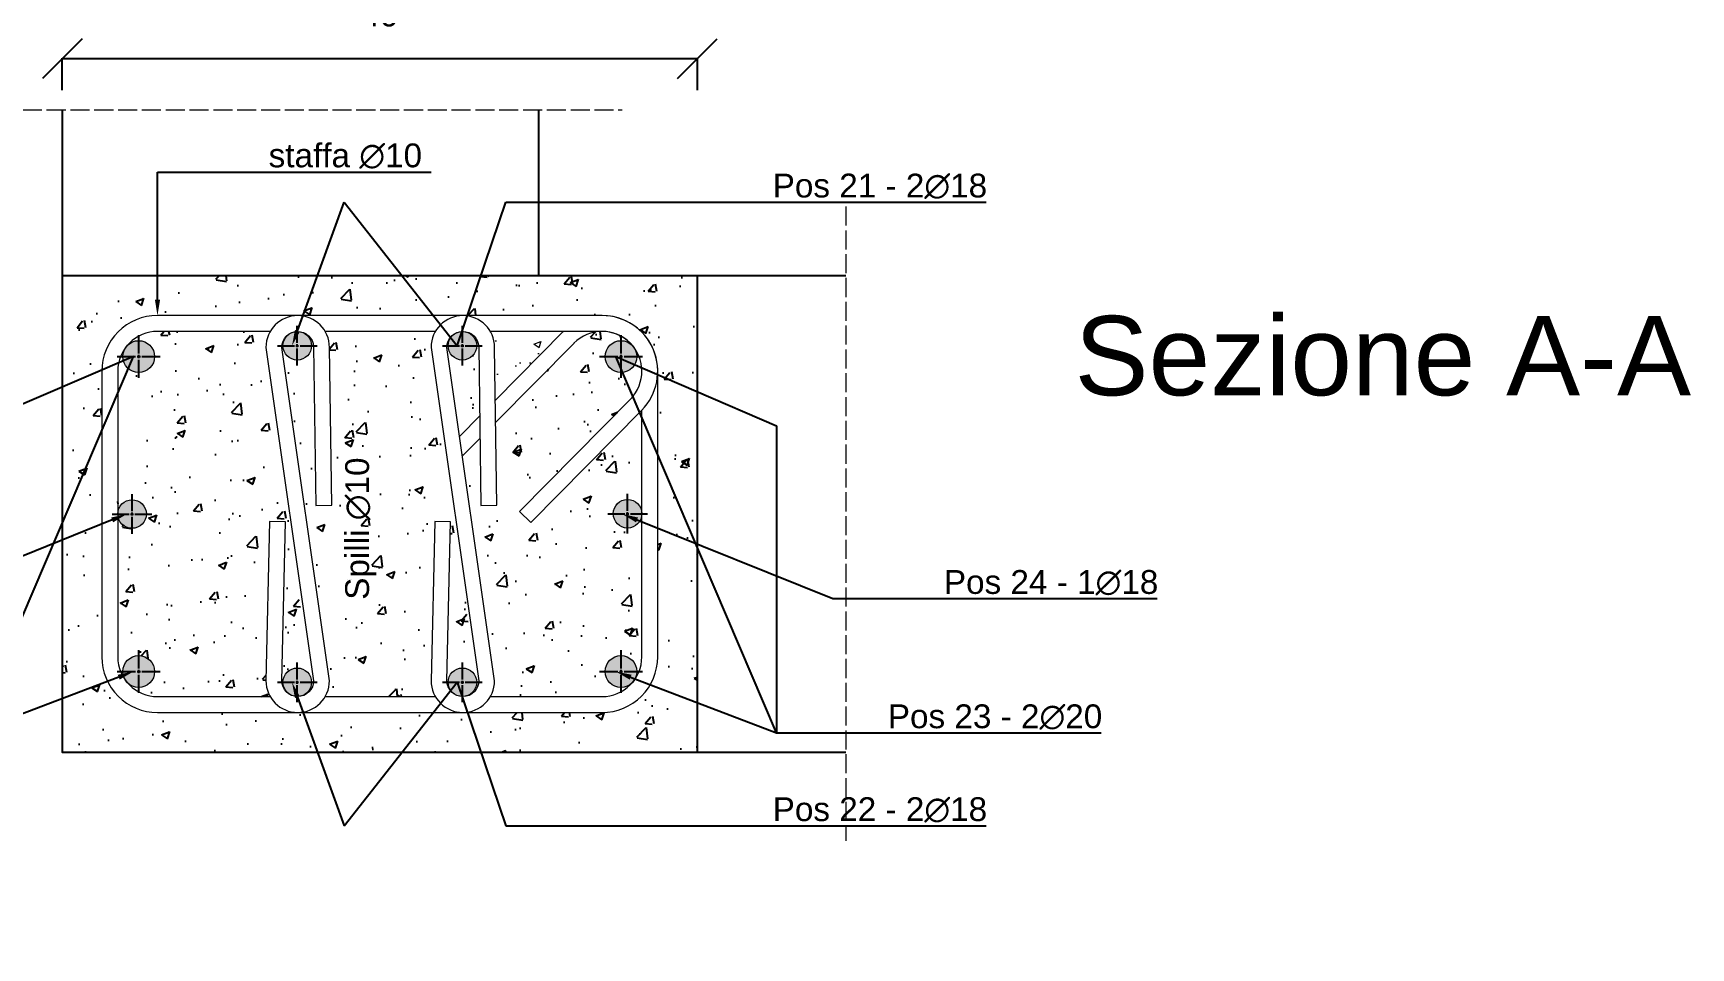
# Model space of a CAD drawing. Header units: millimetres. Extents: x -455371 to 117772, y -78417 to 116564.
# Drawn here: x -339575 to -338531, y 115113 to 115689 of the extents above; entities that cross this region are included whole.
import ezdxf
from ezdxf import colors
from ezdxf.entities.mleader import LeaderData, LeaderLine
from ezdxf.math import Vec2, Vec3

# ---------------------------------------------------------------- set-up
doc = ezdxf.new("R2010")
doc.units = ezdxf.units.MM
doc.linetypes.add('ACAD_ISO02W100', pattern=[15, 12, -3])
doc.linetypes.add('CENTER2', pattern=[28.575, 19.05, -3.175, 3.175, -3.175])
doc.layers.get('0').update_dxf_attribs({"color": 255})
for name, color, linetype, lineweight in [('armature', 5, 'Continuous', 18), ('Cls', 7, 'Continuous', 25), ('quote', 5, 'Continuous', 15), ('RETINO ARMATURE', 253, 'Continuous', 15), ('Scritte', 7, 'Continuous', 15), ('staffe', 10, 'Continuous', 15), ('tratteggio 1 a 50', 230, 'ACAD_ISO02W100', 15)]:
    doc.layers.add(name, color=color, linetype=linetype, lineweight=lineweight)
doc.layers.add('RETINI', color=253, linetype='Continuous')
doc.styles.get("Standard").update_dxf_attribs({"font": 'arial.ttf'})
doc.dimstyles.new('scala 1 a 10', dxfattribs={"dimtxt": 15, "dimasz": 25, "dimexe": 0.183, "dimexo": 0.1, "dimgap": 20, "dimtad": 2, "dimdec": 0, "dimlfac": 0.1, "dimzin": 0, "dimdsep": 46, "dimtxsty": 'Standard', "dimblk": 'OBLIQUE', "dimcen": -25, "dimadec": 0, "dimazin": 0, "dimtfac": 1, "dimtdec": 0, "dimtofl": 0, "dimtmove": 0, "dimatfit": 3, "dimfxl": 20, "dimfxlon": 1, "dimtolj": 1, "dimtzin": 0, "dimarcsym": 0})
pattern_1 = [(50, (1701.383, 50160.367), (52.833554, -4.622335), [5.5245, -60.7695]), (355, (1701.38, 50160.37), (-10.220592, 55.406485), [4.4196, -48.615769]), (100.451445, (1705.785, 50159.98), (42.612962, 50.784148), [4.6951026, -51.646171]), (46.1842, (1701.38, 50175.1), (78.612922, -12.192275), [8.28675, -91.15425]), (96.635558, (1707.93, 50174.08), (68.847199, 71.753576), [7.042657, -77.469326]), (351.18415, (1701.38, 50175.1), (68.847199, 71.753576), [6.62939, -72.923322]), (21, (1708.75, 50171.416), (43.9681735, -29.6569075), [5.5245, -60.7695]), (326, (1708.75, 50171.416), (17.922588, 53.41451), [4.4196, -48.6156]), (71.451445, (1712.41, 50168.945), (61.8907616, 23.757603), [4.6951026, -51.646082]), (37.5, (1701.383, 50160.367), (0.8956949, 24.5209613), [0, -48.02632, 0, -49.3522, 0, -48.79975]), (7.5, (1701.383, 50160.367), (19.3777021, 29.0523667), [0, -28.13812, 0, -46.92142, 0, -18.59915]), (327.5, (1684.956, 50160.367), (39.3212726, -1.6613358), [0, -18.415, 0, -57.4548, 0, -76.2381]), (317.5, (1677.59, 50160.367), (42.9574626, 7.3736824), [0, -23.9395, 0, -38.15588, 0, -54.1401])]

# ---------------------------------------------------------------- blocks, each defined once
blk = doc.blocks.new('*U1353')
at = {"layer": 'Cls', "color": 0, "linetype": 'CENTER2', "transparency": 16777216}
for p, q in [((0, 2), (0, 13.5)), ((-13.5, 0), (-2, 0)), ((2, 0), (13.5, 0)), ((0, -13.5), (0, -2))]:
    blk.add_line(p, q, dxfattribs=at)
at = {"layer": 'Cls', "color": 0, "linetype": 'Continuous', "transparency": 16777216}
for p, q in [((-1, 0), (1, 0)), ((0, -1), (0, 1))]:
    blk.add_line(p, q, dxfattribs=at)
blk = doc.blocks.new('*U1354')
at = {"layer": 'Cls', "color": 0, "linetype": 'CENTER2', "transparency": 16777216}
for p, q in [((0, 1.8), (0, 12.5)), ((-12.5, 0), (-1.8, 0)), ((1.8, 0), (12.5, 0)), ((0, -12.5), (0, -1.8))]:
    blk.add_line(p, q, dxfattribs=at)
at = {"layer": 'Cls', "color": 0, "linetype": 'Continuous', "transparency": 16777216}
for p, q in [((-0.9, 0), (0.9, 0)), ((0, -0.9), (0, 0.9))]:
    blk.add_line(p, q, dxfattribs=at)
blk = doc.blocks.new('*U1355')
at = {"layer": 'Cls', "color": 0, "linetype": 'CENTER2', "transparency": 16777216}
for p, q in [((0, 2), (0, 13.5)), ((-13.5, 0), (-2, 0)), ((2, 0), (13.5, 0)), ((0, -13.5), (0, -2))]:
    blk.add_line(p, q, dxfattribs=at)
at = {"layer": 'Cls', "color": 0, "linetype": 'Continuous', "transparency": 16777216}
for p, q in [((-1, 0), (1, 0)), ((0, -1), (0, 1))]:
    blk.add_line(p, q, dxfattribs=at)
blk = doc.blocks.new('*U1356')
at = {"layer": 'Cls', "color": 0, "linetype": 'CENTER2', "transparency": 16777216}
for p, q in [((0, 1.8), (0, 12.5)), ((-12.5, 0), (-1.8, 0)), ((1.8, 0), (12.5, 0)), ((0, -12.5), (0, -1.8))]:
    blk.add_line(p, q, dxfattribs=at)
at = {"layer": 'Cls', "color": 0, "linetype": 'Continuous', "transparency": 16777216}
for p, q in [((-0.9, 0), (0.9, 0)), ((0, -0.9), (0, 0.9))]:
    blk.add_line(p, q, dxfattribs=at)
blk = doc.blocks.new('*U1357')
at = {"layer": 'Cls', "color": 0, "linetype": 'CENTER2', "transparency": 16777216}
for p, q in [((0, 1.8), (0, 12.5)), ((-12.5, 0), (-1.8, 0)), ((1.8, 0), (12.5, 0)), ((0, -12.5), (0, -1.8))]:
    blk.add_line(p, q, dxfattribs=at)
at = {"layer": 'Cls', "color": 0, "linetype": 'Continuous', "transparency": 16777216}
for p, q in [((-0.9, 0), (0.9, 0)), ((0, -0.9), (0, 0.9))]:
    blk.add_line(p, q, dxfattribs=at)
blk = doc.blocks.new('*U1358')
at = {"layer": 'Cls', "color": 0, "linetype": 'CENTER2', "transparency": 16777216}
for p, q in [((0, 2), (0, 13.5)), ((-13.5, 0), (-2, 0)), ((2, 0), (13.5, 0)), ((0, -13.5), (0, -2))]:
    blk.add_line(p, q, dxfattribs=at)
at = {"layer": 'Cls', "color": 0, "linetype": 'Continuous', "transparency": 16777216}
for p, q in [((-1, 0), (1, 0)), ((0, -1), (0, 1))]:
    blk.add_line(p, q, dxfattribs=at)
blk = doc.blocks.new('*U1359')
at = {"layer": 'Cls', "color": 0, "linetype": 'CENTER2', "transparency": 16777216}
for p, q in [((0, 1.8), (0, 12.5)), ((-12.5, 0), (-1.8, 0)), ((1.8, 0), (12.5, 0)), ((0, -12.5), (0, -1.8))]:
    blk.add_line(p, q, dxfattribs=at)
at = {"layer": 'Cls', "color": 0, "linetype": 'Continuous', "transparency": 16777216}
for p, q in [((-0.9, 0), (0.9, 0)), ((0, -0.9), (0, 0.9))]:
    blk.add_line(p, q, dxfattribs=at)
blk = doc.blocks.new('*U1360')
at = {"layer": 'Cls', "color": 0, "linetype": 'CENTER2', "transparency": 16777216}
for p, q in [((0, 2), (0, 13.5)), ((-13.5, 0), (-2, 0)), ((2, 0), (13.5, 0)), ((0, -13.5), (0, -2))]:
    blk.add_line(p, q, dxfattribs=at)
at = {"layer": 'Cls', "color": 0, "linetype": 'Continuous', "transparency": 16777216}
for p, q in [((-1, 0), (1, 0)), ((0, -1), (0, 1))]:
    blk.add_line(p, q, dxfattribs=at)
blk = doc.blocks.new('*U1361')
at = {"layer": 'Cls', "color": 0, "linetype": 'CENTER2', "transparency": 16777216}
for p, q in [((0, 1.8), (0, 12.5)), ((-12.5, 0), (-1.8, 0)), ((1.8, 0), (12.5, 0)), ((0, -12.5), (0, -1.8))]:
    blk.add_line(p, q, dxfattribs=at)
at = {"layer": 'Cls', "color": 0, "linetype": 'Continuous', "transparency": 16777216}
for p, q in [((-0.9, 0), (0.9, 0)), ((0, -0.9), (0, 0.9))]:
    blk.add_line(p, q, dxfattribs=at)
blk = doc.blocks.new('*U1362')
at = {"layer": 'Cls', "color": 0, "linetype": 'CENTER2', "transparency": 16777216}
for p, q in [((0, 1.8), (0, 12.5)), ((-12.5, 0), (-1.8, 0)), ((1.8, 0), (12.5, 0)), ((0, -12.5), (0, -1.8))]:
    blk.add_line(p, q, dxfattribs=at)
at = {"layer": 'Cls', "color": 0, "linetype": 'Continuous', "transparency": 16777216}
for p, q in [((-0.9, 0), (0.9, 0)), ((0, -0.9), (0, 0.9))]:
    blk.add_line(p, q, dxfattribs=at)
blk = doc.blocks.new('_Oblique')
at = {"color": 0, "linetype": 'ByBlock', "lineweight": -2}
blk.add_line((-0.5, -0.5), (0.5, 0.5), dxfattribs=at)
blk = doc.blocks.new('*D2269')
at = {"layer": 'Defpoints', "color": 0, "transparency": 16777216}
for p in [(-339156.4, 115672.8), (-339556.4, 115235.9), (-339156.4, 115235.9)]:
    blk.add_point(p, dxfattribs=at)
at = {"layer": 'quote', "color": 0, "lineweight": -2, "transparency": 16777216}
for p, q in [((-339556.4, 115652.8), (-339556.4, 115673)), ((-339556.4, 115672.8), (-339156.4, 115672.8)), ((-339156.4, 115652.8), (-339156.4, 115673))]:
    blk.add_line(p, q, dxfattribs=at)
at = {"layer": 'quote', "color": 0, "lineweight": -2, "transparency": 16777216, "xscale": 25, "yscale": 25, "zscale": 25, "rotation": 180}
blk.add_blockref('_Oblique', (-339556.4, 115672.8), dxfattribs=at)
at = {"layer": 'quote', "color": 0, "lineweight": -2, "transparency": 16777216, "xscale": 25, "yscale": 25, "zscale": 25}
blk.add_blockref('_Oblique', (-339156.4, 115672.8), dxfattribs=at)
at = {"layer": 'quote', "color": 0, "transparency": 16777216, "insert": (-339356.4, 115700.4), "char_height": 15, "attachment_point": 5}
blk.add_mtext('\\A1;40', dxfattribs=at)
blk = doc.blocks.new('*D2270')
at = {"layer": 'Defpoints', "color": 0, "transparency": 16777216}
for p in [(-339556.4, 115535.9), (-339889.7, 115235.9), (-339556.4, 115235.9)]:
    blk.add_point(p, dxfattribs=at)
at = {"layer": 'quote', "color": 0, "lineweight": -2, "transparency": 16777216}
for p, q in [((-339869.7, 115535.9), (-339889.9, 115535.9)), ((-339889.7, 115535.9), (-339889.7, 115235.9)), ((-339869.7, 115235.9), (-339889.9, 115235.9))]:
    blk.add_line(p, q, dxfattribs=at)
at = {"layer": 'quote', "color": 0, "lineweight": -2, "transparency": 16777216, "xscale": 25, "yscale": 25, "zscale": 25}
for p, rotation in [((-339889.7, 115535.9), 90), ((-339889.7, 115235.9), 270)]:
    blk.add_blockref('_Oblique', p, dxfattribs=dict(at, rotation=rotation))
at = {"layer": 'quote', "color": 0, "transparency": 16777216, "insert": (-339917.3, 115385.9), "char_height": 15, "attachment_point": 5, "rotation": 90}
blk.add_mtext('\\A1;30', dxfattribs=at)

msp = doc.modelspace()

# ---------------------------------------------------------------- hatches: boundary and pattern name
at = {"layer": 'RETINI'}
h = msp.add_hatch(dxfattribs=at)
h.set_pattern_fill('AR-CONC', color=256, scale=0.29)
h.set_pattern_definition(pattern_1)
h.paths.add_polyline_path([(-339156.4, 115535.9), (-339256.4, 115535.9), (-339556.4, 115535.9), (-339556.4, 115235.9), (-339156.4, 115235.9)])
h.paths.add_polyline_path([(-339496.4, 115510.9), (-339408.5, 115510.9, -0.010887), (-339407.7, 115510.9), (-339304.5, 115510.9, -0.010887), (-339303.7, 115510.9), (-339216.4, 115510.9, -0.414214), (-339181.4, 115475.9), (-339181.4, 115295.9, -0.414214), (-339216.4, 115260.9), (-339496.4, 115260.9, -0.414214), (-339531.4, 115295.9), (-339531.4, 115475.9, -0.414214)], flags=16)
h.paths.add_polyline_path([(-339496.4, 115500.9), (-339216.4, 115500.9, -0.222674), (-339197.2, 115491.9, -0.188846), (-339194.5, 115485.1, -1), (-339214.5, 115485.1, -0.682303), (-339197.2, 115491.9, 0.437232), (-339233.8, 115493.8), (-339304.1, 115422.8), (-339311.2, 115429.8), (-339240.9, 115500.9), (-339304.4, 115500.9, -0.414214), (-339295.4, 115491.9, -1), (-339313.4, 115491.9, -0.414214), (-339304.4, 115500.9), (-339408.4, 115500.9, -0.414214), (-339399.4, 115491.9, -1), (-339417.4, 115491.9, -0.414214), (-339408.4, 115500.9), (-339496.4, 115500.9, 0.222674), (-339515.6, 115491.9, -0.682303), (-339498.2, 115485.1, -1), (-339518.2, 115485.1, -0.144169), (-339516.6, 115490.5, 0.157515), (-339521.4, 115475.9), (-339521.4, 115385.9, -1), (-339503.4, 115385.9, -1), (-339521.4, 115385.9), (-339521.4, 115295.9, 0.157515), (-339516.6, 115281.3, -0.144169), (-339518.2, 115286.7, -1), (-339498.2, 115286.7, -0.682303), (-339515.6, 115279.9, 0.222674), (-339496.4, 115270.9), (-339408.4, 115270.9, -0.414214), (-339417.4, 115279.9, -1), (-339399.4, 115279.9, -0.414214), (-339408.4, 115270.9), (-339304.4, 115270.9, -0.414214), (-339313.4, 115279.9, -1), (-339295.4, 115279.9, -0.414214), (-339304.4, 115270.9), (-339216.4, 115270.9, 0.222674), (-339197.2, 115279.9, -0.682303), (-339214.5, 115286.7, -1), (-339194.5, 115286.7, -0.144169), (-339196.1, 115281.3, 0.157515), (-339191.4, 115295.9), (-339191.4, 115386.2, -1.008432), (-339209.4, 115386.1, -0.991639), (-339191.4, 115386.2), (-339191.4, 115295.9, -0.157515), (-339196.1, 115281.3, -0.043493), (-339197.2, 115279.9, -0.222674), (-339216.4, 115270.9), (-339496.4, 115270.9, -0.222674), (-339515.6, 115279.9, -0.043493), (-339516.6, 115281.3, -0.157515), (-339521.4, 115295.9), (-339521.4, 115475.9, -0.157515), (-339516.6, 115490.5, -0.043493), (-339515.6, 115491.9, -0.222674)], flags=0)
h = msp.add_hatch(dxfattribs=at)
h.set_pattern_fill('AR-CONC', color=256, scale=0.29)
h.set_pattern_definition(pattern_1)
h.paths.add_polyline_path([(-339428.1, 115490.9, -0.131583), (-339425.4, 115500.9), (-339496.4, 115500.9, 0.222674), (-339515.6, 115491.9, -0.682303), (-339498.2, 115485.1, -1), (-339518.2, 115485.1, -0.144169), (-339516.6, 115490.5, 0.157515), (-339521.4, 115475.9), (-339521.4, 115385.9, -1), (-339503.4, 115385.9, -1), (-339521.4, 115385.9), (-339521.4, 115295.9, 0.157515), (-339516.6, 115281.3, -0.144169), (-339518.2, 115286.7, -1), (-339498.2, 115286.7, -0.682303), (-339515.6, 115279.9, 0.222674), (-339496.4, 115270.9), (-339425.4, 115270.9, -0.131722), (-339428.1, 115280.9), (-339425.8, 115381.1), (-339415.8, 115380.9), (-339418.1, 115280.9, 0.263025), (-339413.2, 115272.3, -0.255661), (-339417.4, 115279.9, -0.931454), (-339399.5, 115281.2)])
h.paths.add_polyline_path([(-339324.1, 115490.9, -0.131583), (-339321.4, 115500.9), (-339390.8, 115500.9, -0.124377), (-339388.1, 115491.5), (-339386.7, 115391.5), (-339396.7, 115391.3), (-339398.1, 115491.3, 0.411576), (-339408.4, 115500.9, -0.41535), (-339399.4, 115491.9, -0.931454), (-339417.3, 115490.6), (-339388.1, 115280.9, -0.131722), (-339390.8, 115270.9), (-339321.4, 115270.9, -0.131722), (-339324.1, 115280.9), (-339321.8, 115381.1), (-339311.8, 115380.9), (-339314.1, 115280.9, 0.263025), (-339309.2, 115272.3, -0.255661), (-339313.4, 115279.9, -0.931454), (-339295.5, 115281.2)])
h.paths.add_polyline_path([(-339191.4, 115386.2, -1.008432), (-339209.4, 115386.1, -0.991639), (-339191.4, 115386.2), (-339191.4, 115451.4), (-339261.4, 115380.6), (-339268.5, 115387.6), (-339198.6, 115458.3, 0.366439), (-339196.1, 115490.5, -0.144169), (-339194.5, 115485.1, -1), (-339214.5, 115485.1, -0.682303), (-339197.2, 115491.9, 0.448237), (-339234.5, 115493.2), (-339283.4, 115443.7), (-339282.7, 115391.5), (-339292.7, 115391.3), (-339293.3, 115433.7), (-339304.3, 115422.5), (-339284.1, 115280.9, -0.131722), (-339286.8, 115270.9), (-339216.4, 115270.9, 0.222674), (-339197.2, 115279.9, -0.682303), (-339214.5, 115286.7, -1), (-339194.5, 115286.7, -0.144169), (-339196.1, 115281.3, 0.157515), (-339191.4, 115295.9)])
h.paths.add_polyline_path([(-339294.1, 115491.3, 0.393453), (-339303.8, 115500.9), (-339304.4, 115500.9, -0.414214), (-339295.4, 115491.9, -1), (-339313.4, 115491.9, -0.263375), (-339309, 115499.6, 0.270702), (-339314.1, 115490.9), (-339306.1, 115435), (-339293.5, 115447.7)])
at = {"layer": 'RETINO ARMATURE'}
h = msp.add_hatch(color=256, dxfattribs=at)
h.dxf.hatch_style = 1
h.paths.add_polyline_path([(-339399.4, 115491.9, 0.41535), (-339408.4, 115500.9, 0.121079), (-339413, 115499.6, 0.263375), (-339417.4, 115491.9, 1)])
h = msp.add_hatch(color=256, dxfattribs=at)
h.dxf.hatch_style = 1
h.paths.add_polyline_path([(-339304.4, 115500.9, 0.121079), (-339309, 115499.6, 0.263375), (-339313.4, 115491.9, 1), (-339295.4, 115491.9, 0.41535)])
h = msp.add_hatch(dxfattribs=at)
h.set_pattern_fill('AR-CONC', color=256, scale=0.25)
h.set_pattern_definition([(50, (1701.383, 50160.367), (45.5461672, -3.9847714), [4.7625, -52.3875]), (355, (1701.383, 50160.367), (-8.8108554, 47.764211), [3.81, -41.910146]), (100.451445, (1705.18, 50160.035), (36.735312, 43.779438), [4.047502, -44.522561]), (46.1842, (1701.38, 50173.07), (67.76976, -10.510582), [7.14375, -78.58125]), (96.635558, (1707.03, 50172.19), (59.351034, 61.856531), [6.071256, -66.783902]), (351.184151, (1701.38, 50173.07), (59.351034, 61.856531), [5.714992, -62.864933]), (21, (1707.733, 50169.892), (37.903598, -25.5662995), [4.7625, -52.3875]), (326, (1707.733, 50169.892), (15.450507, 46.0469915), [3.81, -41.91]), (71.451445, (1710.89, 50167.76), (53.354105, 20.480692), [4.047502, -44.5224844]), (37.5, (1701.383, 50160.367), (0.7721508, 21.1387597), [0, -41.402, 0, -42.545, 0, -42.06875]), (7.5, (1701.383, 50160.367), (16.7049156, 25.0451437), [0, -24.257, 0, -40.4495, 0, -16.03375]), (327.5, (1687.222, 50160.367), (33.8976488, -1.432186), [0, -15.875, 0, -49.53, 0, -65.7225]), (317.5, (1680.872, 50160.367), (37.0322953, 6.3566228), [0, -20.6375, 0, -32.893, 0, -46.6725])])
h.paths.add_polyline_path([(-339240.9, 115500.9), (-339286.8, 115500.9, -0.124377), (-339284.1, 115491.5), (-339283.6, 115457.7)])
h = msp.add_hatch(color=256, dxfattribs=at)
h.dxf.hatch_style = 1
h.paths.add_polyline_path([(-339498.2, 115485.1, 0.682303), (-339515.6, 115491.9, 0.01737), (-339516.6, 115490.5, 0.144169), (-339518.2, 115485.1, 1)])
h = msp.add_hatch(color=256, dxfattribs=at)
h.dxf.hatch_style = 1
h.paths.add_polyline_path([(-339196.1, 115490.5, 0.01737), (-339197.2, 115491.9, 0.682303), (-339214.5, 115485.1, 1), (-339194.5, 115485.1, 0.144169)])
h = msp.add_hatch(color=256, dxfattribs=at)
h.dxf.hatch_style = 1
h.paths.add_polyline_path([(-339521.4, 115385.9, 1), (-339503.4, 115385.9, 1)])
h = msp.add_hatch(color=256, dxfattribs=at)
h.dxf.hatch_style = 1
h.paths.add_polyline_path([(-339191.4, 115385.9), (-339191.4, 115386.2, 0.991639), (-339209.4, 115386.1, 0.991639)])
h = msp.add_hatch(color=256, dxfattribs=at)
h.dxf.hatch_style = 1
h.paths.add_polyline_path([(-339518.2, 115286.7, 0.144169), (-339516.6, 115281.3, 0.01737), (-339515.6, 115279.9, 0.682303), (-339498.2, 115286.7, 1)])
h = msp.add_hatch(color=256, dxfattribs=at)
h.dxf.hatch_style = 1
h.paths.add_polyline_path([(-339417.4, 115279.9, 0.255661), (-339413.2, 115272.3, 0.135902), (-339408.1, 115270.9, 0.40471), (-339399.4, 115279.9, 1)])
h = msp.add_hatch(color=256, dxfattribs=at)
h.dxf.hatch_style = 1
h.paths.add_polyline_path([(-339313.4, 115279.9, 0.255661), (-339309.2, 115272.3, 0.135902), (-339304.1, 115270.9, 0.40471), (-339295.4, 115279.9, 1)])
h = msp.add_hatch(color=256, dxfattribs=at)
h.dxf.hatch_style = 1
h.paths.add_polyline_path([(-339214.5, 115286.7, 0.682303), (-339197.2, 115279.9, 0.01737), (-339196.1, 115281.3, 0.144169), (-339194.5, 115286.7, 1)])

# ---------------------------------------------------------------- linework, layer by layer
at = {"layer": 'armature'}
for centre, radius in [((-339408.4, 115491.9), 9), ((-339304.4, 115491.9), 9), ((-339508.2, 115485.1), 10), ((-339204.5, 115485.1), 10), ((-339512.4, 115385.9), 9), ((-339200.4, 115386.1), 9), ((-339508.2, 115286.7), 10), ((-339408.4, 115279.9), 9), ((-339304.4, 115279.9), 9), ((-339204.5, 115286.7), 10)]:
    msp.add_circle(centre, radius, dxfattribs=at)
at = {"layer": 'Cls'}
for points in [[(-339556.4, 115640.5), (-339556.4, 115535.9)], [(-339256.4, 115640.5), (-339256.4, 115535.9)], [(-339556.4, 115535.9), (-339556.4, 115235.9), (-339156.4, 115235.9), (-339156.4, 115535.9), (-339556.4, 115535.9), (-339556.4, 115385.9)], [(-339062.9, 115535.9), (-339256.4, 115535.9)], [(-339556.4, 115235.9), (-339062.9, 115235.9)]]:
    msp.add_lwpolyline(points, dxfattribs=at)
at = {"layer": 'staffe'}
for points in [[(-339216.4, 115510.9), (-339496.4, 115510.9, 0.414214), (-339531.4, 115475.9), (-339531.4, 115295.9, 0.414214), (-339496.4, 115260.9), (-339216.4, 115260.9, 0.414214), (-339181.4, 115295.9), (-339181.4, 115475.9, 0.414214)], [(-339418.1, 115280.9), (-339415.8, 115380.9), (-339425.8, 115381.1), (-339428.1, 115280.9, 0.666247), (-339428.1, 115280.9, 1), (-339388.1, 115280.9), (-339418.1, 115490.9, -0.980013), (-339398.1, 115491.3), (-339396.7, 115391.3), (-339386.7, 115391.5), (-339388.1, 115490.9, 0.666247), (-339388.1, 115490.9, 1), (-339428.1, 115490.9), (-339398.1, 115280.9, -0.998301)], [(-339314.1, 115280.9), (-339311.8, 115380.9), (-339321.8, 115381.1), (-339324.1, 115280.9, 0.666247), (-339324.1, 115280.9, 1), (-339284.1, 115280.9), (-339314.1, 115490.9, -0.980013), (-339294.1, 115491.3), (-339292.7, 115391.3), (-339282.7, 115391.5), (-339284.1, 115490.9, 0.666247), (-339284.1, 115490.9, 1), (-339324.1, 115490.9), (-339294.1, 115280.9, -0.998301)]]:
    msp.add_lwpolyline(points, format="xyb", close=True, dxfattribs=at)
for points in [[(-339198.2, 115458.7), (-339268.5, 115387.6), (-339261.4, 115380.6), (-339191.5, 115451.3, 0.666247), (-339216.4, 115510.9, 0.666247)], [(-339425.4, 115500.9), (-339496.4, 115500.9, 0.414214), (-339521.4, 115475.9), (-339521.4, 115295.9, 0.414214), (-339496.4, 115270.9), (-339425.4, 115270.9)], [(-339191.4, 115475.9, 0.414214), (-339216.4, 115500.9), (-339286.8, 115500.9)], [(-339283.6, 115457.7), (-339240.9, 115500.9, 0.003888), (-339241.2, 115500.5)], [(-339286.8, 115270.9), (-339216.4, 115270.9, 0.414214), (-339191.4, 115295.9), (-339191.4, 115451.4)]]:
    msp.add_lwpolyline(points, format="xyb", dxfattribs=at)
for points in [[(-339407.8, 115500.9), (-339408.4, 115500.9)], [(-339321.4, 115500.9), (-339390.8, 115500.9)], [(-339303.8, 115500.9), (-339304.4, 115500.9)], [(-339234.1, 115493.5), (-339283.4, 115443.7)], [(-339306.1, 115435), (-339293.5, 115447.7)], [(-339293.3, 115433.7), (-339304.1, 115422.8), (-339304.4, 115423.1)], [(-339390.8, 115270.9), (-339321.4, 115270.9)]]:
    msp.add_lwpolyline(points, dxfattribs=at)
msp.add_arc((-339216.4, 115475.9), 25, 315.3064, 135.3064, dxfattribs=at)
at = {"layer": 'tratteggio 1 a 50'}
for points in [[(-339611.2, 115640.5), (-339203.8, 115640.5)], [(-339062.9, 115579.6), (-339062.9, 115180.1)]]:
    msp.add_lwpolyline(points, dxfattribs=at)

# ---------------------------------------------------------------- block references
at = {"layer": 'Cls', "linetype": 'CENTER2'}
for name, p in [('*U1353', (-339508.2, 115485.1)), ('*U1362', (-339408.4, 115491.9)), ('*U1361', (-339304.4, 115491.9)), ('*U1360', (-339204.5, 115485.1)), ('*U1354', (-339512.4, 115385.9)), ('*U1359', (-339200.4, 115386.1)), ('*U1355', (-339508.2, 115286.7)), ('*U1358', (-339204.5, 115286.7)), ('*U1356', (-339408.4, 115279.9)), ('*U1357', (-339304.4, 115279.9))]:
    msp.add_blockref(name, p, dxfattribs=at)

# ---------------------------------------------------------------- texts
at = {"layer": 'quote', "insert": (-339378.2, 115331.9), "char_height": 15, "attachment_point": 1, "rotation": 90}
msp.add_mtext_dynamic_manual_height_columns('Spilli ∅10', width=172.003, gutter_width=12.5, heights=[34.7], dxfattribs=at)
at = {"layer": 'Scritte', "insert": (-338918.9, 115510.7), "char_height": 50, "attachment_point": 1}
msp.add_mtext_dynamic_manual_height_columns('Sezione A-A', width=923.094, gutter_width=12.5, heights=[0], dxfattribs=at)

# ---------------------------------------------------------------- dimensions: what is measured, and where the dimension line sits
at = {"layer": 'quote'}
dim = msp.add_linear_dim(base=(-339156.4, 115672.8), p1=(-339556.4, 115235.9), p2=(-339156.4, 115235.9), dimstyle='scala 1 a 10', dxfattribs=at)
dim.commit()
dim.dimension.update_dxf_attribs({"geometry": '*D2269', "text_midpoint": (-339356.4, 115700.4)})
dim = msp.add_linear_dim(base=(-339889.7, 115235.9), p1=(-339556.4, 115535.9), p2=(-339556.4, 115235.9), angle=90, dimstyle='scala 1 a 10', dxfattribs=at)
dim.commit()
dim.dimension.update_dxf_attribs({"geometry": '*D2270', "text_midpoint": (-339917.3, 115385.9)})

# ---------------------------------------------------------------- leaders
ml = msp.add_multileader_mtext('Standard', dxfattribs=at)
ml.set_content('staffa ∅10', color=256)
ml.set_leader_properties()
ml.build(insert=Vec2(0, 0))
ml.multileader.update_dxf_attribs({"text_left_attachment_type": 6, "text_right_attachment_type": 6, "dogleg_length": 20, "arrow_head_size": 10})
ctx = ml.context
ctx.base_point, ctx.char_height, ctx.arrow_head_size, ctx.landing_gap_size, ctx.plane_origin = Vec3(-339476.4, 115601.3), 15, 10, 50, Vec3(-339596.2, 115504.1)
ctx.left_attachment, ctx.right_attachment = 6, 6
notes = []
notes.append((ctx, [(0, (1, 1, 0), (-339496.4, 115601.3), (1, 0), 20, [(1, [(-339496.4, 115510.9), (-339496.4, 115601.3)], 0, [])])]))
ctx.mtext.insert, ctx.mtext.flow_direction = Vec3(-339426.4, 115619.3), 5
ml = msp.add_multileader_mtext('Standard', dxfattribs=at)
ml.set_content('Pos 21 - 2∅18', color=256)
ml.set_leader_properties()
ml.build(insert=Vec2(0, 0))
ml.multileader.update_dxf_attribs({"text_left_attachment_type": 6, "text_right_attachment_type": 6, "dogleg_length": 20, "arrow_head_size": 10})
ctx = ml.context
ctx.base_point, ctx.char_height, ctx.arrow_head_size, ctx.landing_gap_size, ctx.plane_origin = Vec3(-339159, 115582.3), 15, 10, 50, Vec3(-339511.5, 115485.1)
ctx.left_attachment, ctx.right_attachment = 6, 6
notes.append((ctx, [(0, (1, 1, 0), (-339179, 115582.3), (1, 0), 20, [(2, [(-339411.7, 115491.9), (-339378.9, 115582.3), (-339307.7, 115491.9), (-339277, 115582.3)], 0, [])])]))
ctx.mtext.insert, ctx.mtext.flow_direction = Vec3(-339109, 115600.3), 5
ml = msp.add_multileader_mtext('Standard', dxfattribs=at)
ml.set_content('Pos 19 - 2∅20', color=256)
ml.set_leader_properties()
ml.build(insert=Vec2(0, 0))
ml.multileader.update_dxf_attribs({"text_left_attachment_type": 6, "text_right_attachment_type": 6, "dogleg_length": 20, "arrow_head_size": 10})
ctx = ml.context
ctx.base_point, ctx.char_height, ctx.arrow_head_size, ctx.landing_gap_size, ctx.plane_origin = Vec3(-339865.4, 115248), 15, 10, 50, Vec3(-339511.5, 115286.7)
ctx.left_attachment, ctx.right_attachment, ctx.text_align_type = 6, 6, 2
notes.append((ctx, [(0, (1, 1, 0), (-339612.9, 115248), (-1, 0), 20, [(1, [(-339511.5, 115286.7), (-339612.9, 115248), (-339511.5, 115485.1), (-339612.9, 115441.5)], 0, [])])]))
ctx.mtext.insert, ctx.mtext.alignment, ctx.mtext.flow_direction = Vec3(-339682.9, 115266), 3, 5
ml = msp.add_multileader_mtext('Standard', dxfattribs=at)
ml.set_content('Pos 23 - 2∅20', color=256)
ml.set_leader_properties()
ml.build(insert=Vec2(0, 0))
ml.multileader.update_dxf_attribs({"text_left_attachment_type": 6, "text_right_attachment_type": 6, "dogleg_length": 20, "arrow_head_size": 10})
ctx = ml.context
ctx.base_point, ctx.char_height, ctx.arrow_head_size, ctx.landing_gap_size, ctx.plane_origin = Vec3(-339086.5, 115248), 15, 10, 50, Vec3(-339207.8, 115286.7)
ctx.left_attachment, ctx.right_attachment = 6, 6
notes.append((ctx, [(0, (1, 1, 0), (-339106.5, 115248), (1, 0), 20, [(1, [(-339207.8, 115286.7), (-339106.5, 115248), (-339207.8, 115485.1), (-339106.5, 115441.5)], 0, [])])]))
ctx.mtext.insert, ctx.mtext.flow_direction = Vec3(-339036.5, 115266), 5
ml = msp.add_multileader_mtext('Standard', dxfattribs=at)
ml.set_content('Pos 20 - 1∅18', color=256)
ml.set_leader_properties()
ml.build(insert=Vec2(0, 0))
ml.multileader.update_dxf_attribs({"text_left_attachment_type": 6, "text_right_attachment_type": 6, "dogleg_length": 20, "arrow_head_size": 10})
ctx = ml.context
ctx.base_point, ctx.char_height, ctx.arrow_head_size, ctx.landing_gap_size, ctx.plane_origin = Vec3(-339900.7, 115332.6), 15, 10, 50, Vec3(-339203.7, 115250.4)
ctx.left_attachment, ctx.right_attachment, ctx.text_align_type = 6, 6, 2
notes.append((ctx, [(0, (1, 1, 0), (-339648.1, 115332.6), (-1, 0), 20, [(3, [(-339515.7, 115385.9), (-339648.1, 115332.6)], 0, [])])]))
ctx.mtext.insert, ctx.mtext.alignment, ctx.mtext.flow_direction = Vec3(-339718.1, 115350.6), 3, 5
ml = msp.add_multileader_mtext('Standard', dxfattribs=at)
ml.set_content('Pos 24 - 1∅18', color=256)
ml.set_leader_properties()
ml.build(insert=Vec2(0, 0))
ml.multileader.update_dxf_attribs({"text_left_attachment_type": 6, "text_right_attachment_type": 6, "dogleg_length": 20, "arrow_head_size": 10})
ctx = ml.context
ctx.base_point, ctx.char_height, ctx.arrow_head_size, ctx.landing_gap_size, ctx.plane_origin = Vec3(-339051.2, 115332.6), 15, 10, 50, Vec3(-339515.7, 115250.4)
ctx.left_attachment, ctx.right_attachment = 6, 6
notes.append((ctx, [(0, (1, 1, 0), (-339071.2, 115332.6), (1, 0), 20, [(3, [(-339203.7, 115385.9), (-339071.2, 115332.6)], 0, [])])]))
ctx.mtext.insert, ctx.mtext.flow_direction = Vec3(-339001.2, 115350.6), 5
ml = msp.add_multileader_mtext('Standard', dxfattribs=at)
ml.set_content('Pos 22 - 2∅18', color=256)
ml.set_leader_properties()
ml.build(insert=Vec2(0, 0))
ml.multileader.update_dxf_attribs({"text_left_attachment_type": 6, "text_right_attachment_type": 6, "dogleg_length": 20, "arrow_head_size": 10})
ctx = ml.context
ctx.base_point, ctx.char_height, ctx.arrow_head_size, ctx.landing_gap_size, ctx.plane_origin = Vec3(-339159, 115189.5), 15, 10, 50, Vec3(-339511.5, 115286.7)
ctx.left_attachment, ctx.right_attachment = 6, 6
notes.append((ctx, [(0, (1, 1, 0), (-339179, 115189.5), (1, 0), 20, [(2, [(-339411.7, 115279.9), (-339378.9, 115189.5), (-339307.7, 115279.9), (-339277, 115189.5)], 0, [])])]))
ctx.mtext.insert, ctx.mtext.flow_direction = Vec3(-339109, 115207.5), 5
for ctx, leaders in notes:
    for number, flags, end, landing, length, lines in leaders:
        leader = LeaderData()
        leader.index, (leader.has_last_leader_line, leader.has_dogleg_vector, leader.attachment_direction) = number, flags
        leader.last_leader_point, leader.dogleg_vector, leader.dogleg_length = Vec3(end), Vec3(landing), length
        for number, points, colour, breaks in lines:
            line = LeaderLine()
            line.index, line.vertices, line.color, line.breaks = number, Vec3.list(points), colors.encode_raw_color(colour), breaks
            leader.lines.append(line)
        ctx.leaders.append(leader)

doc.saveas('drawing.dxf')
